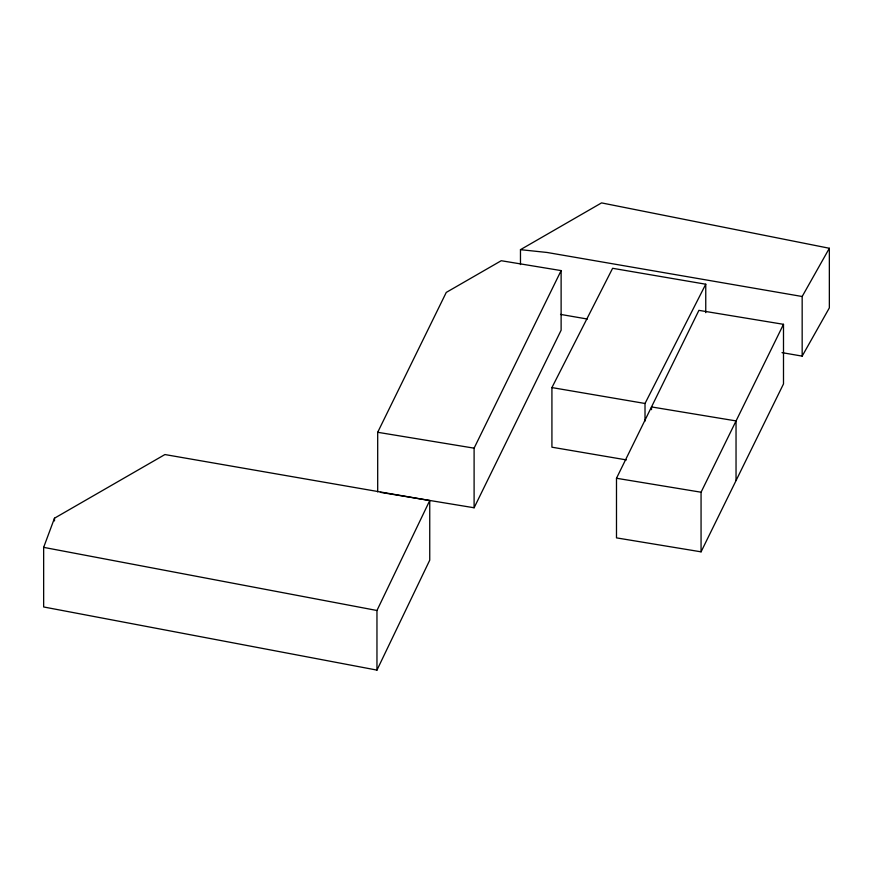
<?xml version="1.0" encoding="UTF-8"?>
<svg xmlns="http://www.w3.org/2000/svg" width="873" height="873" viewBox="0 0 873 873"><rect width="100%" height="100%" fill="white"/><g stroke="black" fill="none" stroke-linecap="round" stroke-linejoin="round"><path stroke-width="1.31" d="M43.65 547.36L54.486 518.202L164.921 454.549L429.745 500.545L429.745 560.15L376.961 670.104L43.65 606.964L43.65 547.36L376.961 610.489L429.745 500.545M377.693 491.903L377.693 432.288L446.267 292.411L501.244 260.721L561.121 270.597L561.121 330.212L474.104 507.77L380.377 492.339M474.104 507.77L474.104 448.165L561.121 270.597M616.491 478.262L698.913 310.362L783.496 324.32L783.496 383.934L701.063 551.834L616.491 537.877L616.491 478.262L701.063 492.219L783.496 324.32M626.388 459.907L551.922 447.194L551.922 387.579L612.617 268.295L705.755 284.216L705.755 312.665M645.016 421.092L645.016 403.479L705.755 284.216M782.022 352.637L802.167 356.119L802.167 296.504L829.35 248.27L601.562 202.896L520.472 249.667L520.472 264.563M802.167 356.119L829.35 307.885L829.35 248.27M520.472 249.667L547.098 252.472L802.167 296.504M377.693 432.288L474.104 448.165M551.922 387.579L645.016 403.479M560.521 314.4L587.376 319.038M736.037 480.521L736.037 420.917L651.509 406.927L651.509 409.644M701.063 492.219L701.063 551.834M376.961 610.489L376.961 670.104M54.486 518.202L54.486 520.908"/></g></svg>
